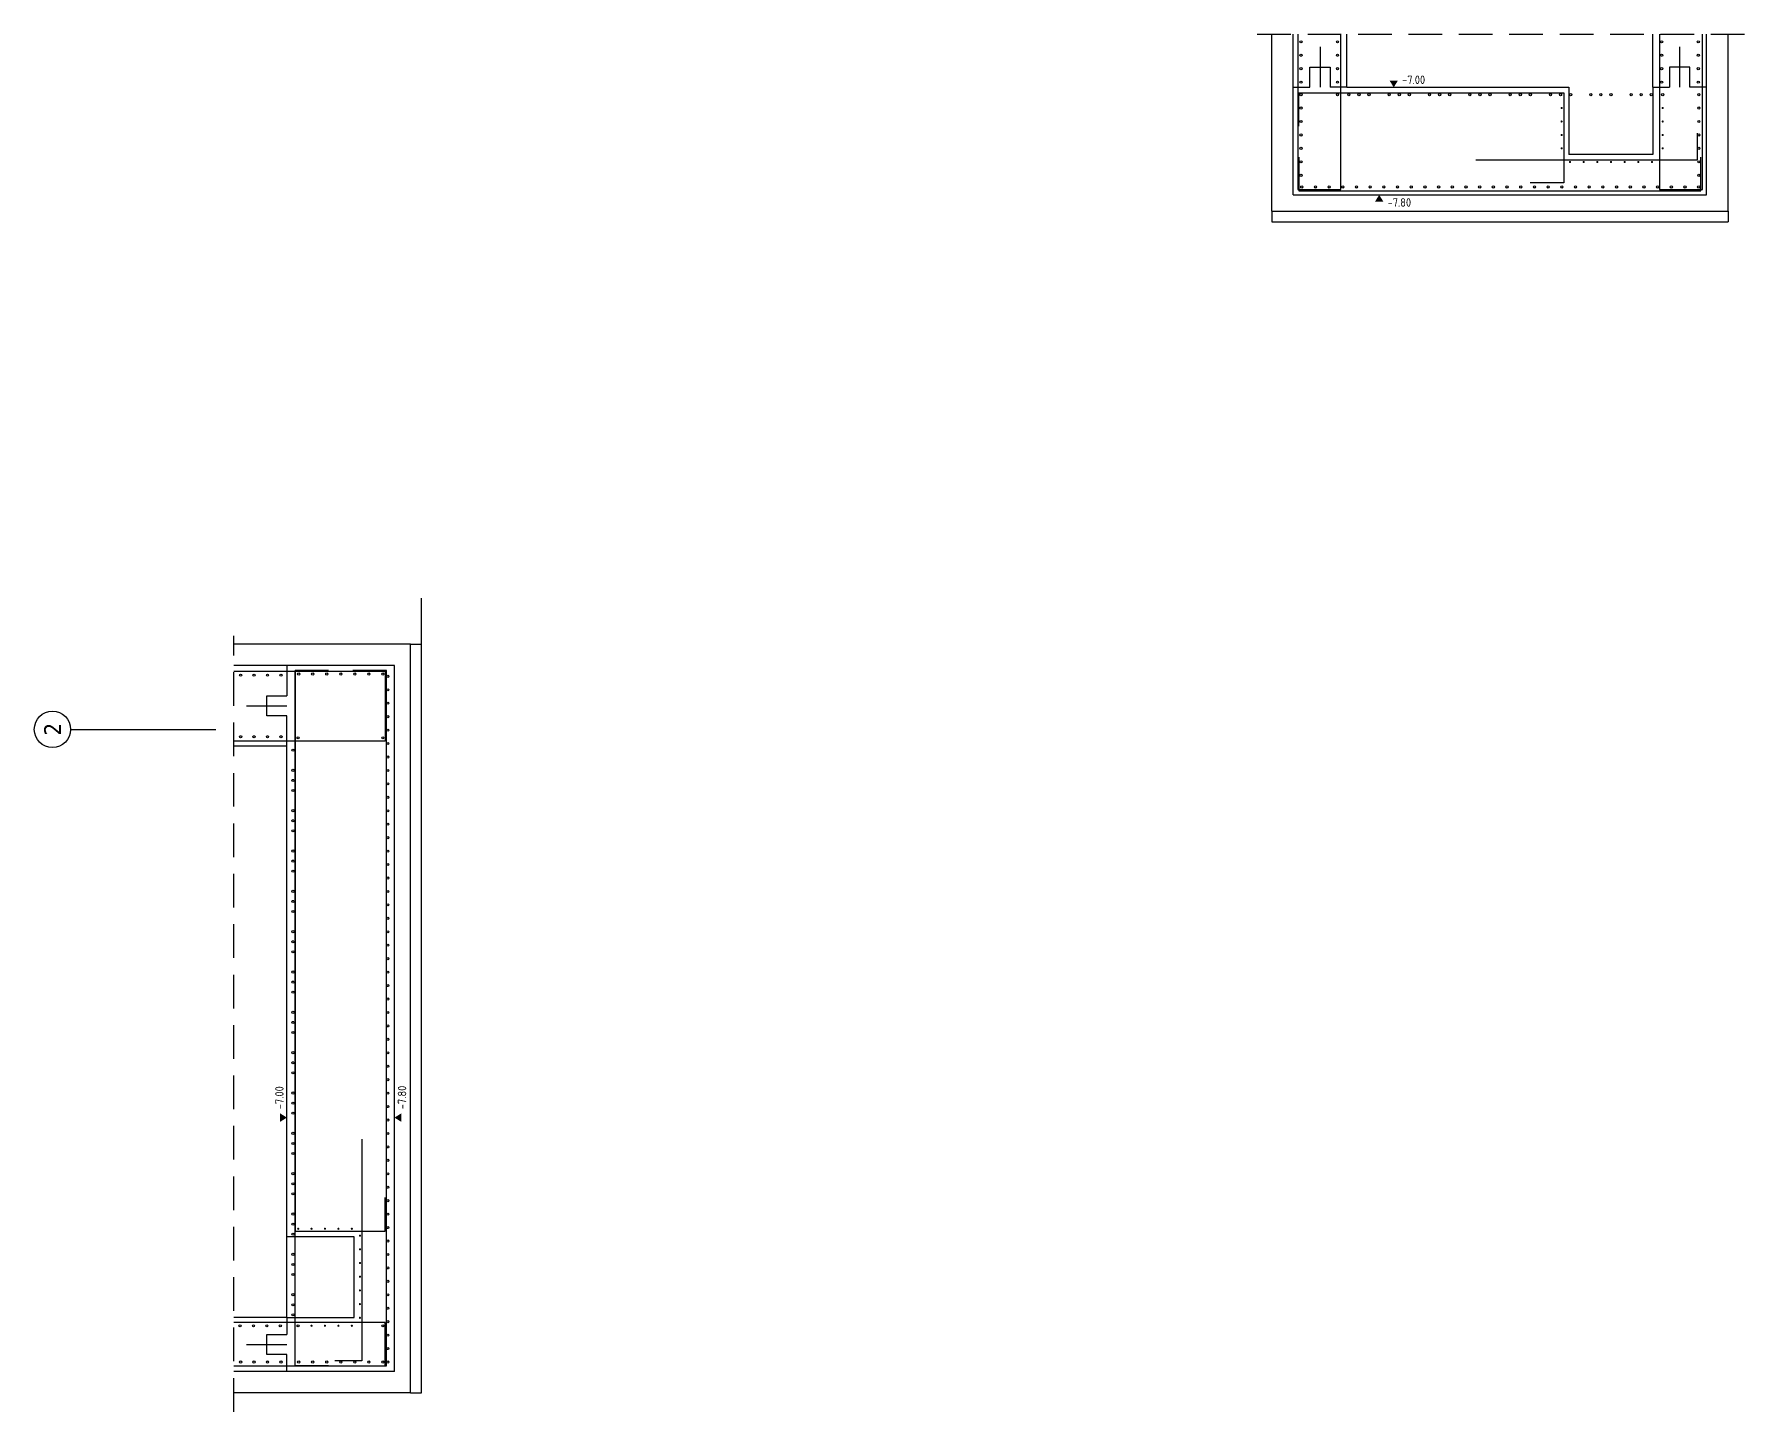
# Model space of a CAD drawing. Extents: x -20 to 69, y 0 to 100.
# Drawn here: x -20.23 to -7.47, y 7.59 to 17.84 of the extents above; entities that cross this region are included whole.
import ezdxf

# ---------------------------------------------------------------- set-up
doc = ezdxf.new("R2010")
doc.units = 0
doc.header["$LTSCALE"] = 0.25
doc.linetypes.add('AUSGEZOGEN', pattern=[1000.01, 1000, 0.01])
doc.linetypes.add('GESTRICHELTX2', pattern=[1.5, 1, -0.5])
for name, color, linetype in [('ACHSEN', 7, 'Continuous'), ('AFU', 7, 'Continuous'), ('BETON', 7, 'Continuous'), ('HILFE', 7, 'Continuous'), ('koten', 7, 'Continuous'), ('OBJEKT', 7, 'Continuous'), ('RND', 7, 'Continuous'), ('SFP_Achsen', 7, 'Continuous')]:
    doc.layers.add(name, color=color, linetype=linetype)
doc.layers.add('NOPLOT', color=7, linetype='Continuous', plot=False)
doc.styles.add('helv', font='tahoma.ttf')
doc.styles.add('txt', font='isocp.shx')

# ---------------------------------------------------------------- blocks, each defined once
blk = doc.blocks.new('okrd_o')
at = {"layer": 'koten', "color": 7, "linetype": 'Continuous'}
blk.add_solid([(-0.125, 0.202), (0.125, 0.202), (0, 0)], dxfattribs=at)
at = {"layer": 'koten', "style": 'txt'}
blk.add_attdef('OKRD', (0.25, 0.1), '', height=0.25, dxfattribs=at)
blk = doc.blocks.new('okrd_u')
at = {"layer": 'koten', "color": 7, "linetype": 'Continuous'}
blk.add_solid([(-0.125, -0.202), (0.125, -0.202), (0, 0)], dxfattribs=at)
at = {"layer": 'koten', "style": 'txt'}
blk.add_attdef('OKRD', (0.25, -0.35), '', height=0.25, dxfattribs=at)

msp = doc.modelspace()

# ---------------------------------------------------------------- linework, layer by layer
at = {"layer": 'ACHSEN', "color": 140, "linetype": 'AUSGEZOGEN'}
msp.add_line((-19.9599, 12.6682), (-18.8803, 12.6682), dxfattribs=at)
at = {"layer": 'AFU', "color": 1, "linetype": 'AUSGEZOGEN'}
for p, q in [((-10.6645, 17.7437), (-10.6645, 17.4437)), ((-7.9895, 17.7437), (-7.9895, 17.4437)), ((-18.6508, 12.8432), (-18.3508, 12.8432)), ((-18.6508, 8.0932), (-18.3508, 8.0932))]:
    msp.add_line(p, q, dxfattribs=at)
at = {"layer": 'AFU', "color": 8, "linetype": 'AUSGEZOGEN'}
for p, q in [((-10.7395, 17.4437), (-10.7395, 17.5937)), ((-10.7395, 17.5937), (-10.5895, 17.5937)), ((-10.5895, 17.5937), (-10.5895, 17.4437)), ((-7.9145, 17.5937), (-8.0645, 17.5937)), ((-8.0645, 17.5937), (-8.0645, 17.4437)), ((-7.9145, 17.4437), (-7.9145, 17.5937)), ((-10.8645, 17.4437), (-10.7395, 17.4437)), ((-10.4645, 17.4437), (-10.5895, 17.4437)), ((-8.1895, 17.4437), (-8.0645, 17.4437)), ((-7.7895, 17.4437), (-7.9145, 17.4437)), ((-18.3508, 13.1432), (-18.3508, 12.9182)), ((-18.5008, 12.9182), (-18.3508, 12.9182)), ((-18.5008, 12.7682), (-18.5008, 12.9182)), ((-18.3508, 12.7682), (-18.5008, 12.7682)), ((-18.3508, 12.5432), (-18.3508, 12.7682)), ((-18.5008, 8.1682), (-18.3508, 8.1682)), ((-18.5008, 8.0182), (-18.5008, 8.1682)), ((-18.3508, 8.2932), (-18.3508, 8.1682)), ((-18.3508, 8.0182), (-18.5008, 8.0182)), ((-18.3508, 7.8932), (-18.3508, 8.0182))]:
    msp.add_line(p, q, dxfattribs=at)
at = {"layer": 'BETON', "color": 6, "linetype": 'AUSGEZOGEN'}
for p, q in [((-10.8645, 16.6437), (-10.8645, 17.838)), ((-10.4645, 17.4437), (-10.4645, 17.838)), ((-8.1895, 17.4437), (-8.1895, 17.838)), ((-7.7895, 16.6437), (-7.7895, 17.838)), ((-10.4645, 17.4437), (-8.8145, 17.4437)), ((-8.8145, 17.4437), (-8.8145, 16.9437)), ((-8.1895, 17.4437), (-8.1895, 16.9437)), ((-8.1895, 16.9437), (-8.8145, 16.9437)), ((-10.8645, 16.6437), (-7.7895, 16.6437)), ((-17.5508, 13.1432), (-18.745, 13.1432)), ((-17.5508, 7.8932), (-17.5508, 13.1432)), ((-18.3508, 12.5432), (-18.745, 12.5432)), ((-18.3508, 8.8932), (-18.3508, 12.5432)), ((-17.8508, 8.8932), (-18.3508, 8.8932)), ((-17.8508, 8.2932), (-17.8508, 8.8932)), ((-18.3508, 8.2932), (-18.745, 8.2932)), ((-18.3508, 8.2932), (-17.8508, 8.2932)), ((-17.5508, 7.8932), (-18.745, 7.8932))]:
    msp.add_line(p, q, dxfattribs=at)
at = {"layer": 'HILFE', "color": 102, "linetype": 'GESTRICHELTX2'}
for p, q in [((-11.1314, 17.838), (-7.4682, 17.838)), ((-18.745, 7.5935), (-18.745, 13.3645))]:
    msp.add_line(p, q, dxfattribs=at)
at = {"layer": 'HILFE', "color": 102, "linetype": 'AUSGEZOGEN'}
for p, q in [((-11.0245, 16.5237), (-11.0245, 17.838)), ((-7.6295, 16.5237), (-7.6295, 17.838)), ((-11.0245, 16.5237), (-7.6295, 16.5237)), ((-11.0245, 16.5237), (-11.0245, 16.4437)), ((-7.6295, 16.5237), (-7.6295, 16.4437)), ((-11.0245, 16.4437), (-7.6295, 16.4437)), ((-17.3508, 13.3032), (-17.3508, 13.6432)), ((-17.4308, 13.3032), (-18.745, 13.3032)), ((-17.4308, 13.3032), (-17.3508, 13.3032)), ((-17.4308, 7.7332), (-17.4308, 13.3032)), ((-17.3508, 7.7332), (-17.3508, 13.3032)), ((-17.4308, 7.7332), (-18.745, 7.7332)), ((-17.4308, 7.7332), (-17.3508, 7.7332))]:
    msp.add_line(p, q, dxfattribs=at)
at = {"layer": 'NOPLOT', "color": 191, "linetype": 'Continuous'}
for centre in [(-8.8001, 17.3894), (-8.6501, 17.3894), (-8.5751, 17.3894), (-8.5001, 17.3894), (-8.3501, 17.3894), (-8.2751, 17.3894), (-8.2001, 17.3894), (-18.3061, 8.9137), (-18.3061, 8.7637), (-18.3061, 8.6887), (-18.3061, 8.6137), (-18.3061, 8.4637), (-18.3061, 8.3887), (-18.3061, 8.3137)]:
    msp.add_circle(centre, 0.008, dxfattribs=at)
at = {"layer": 'OBJEKT', "color": 7, "linetype": 'AUSGEZOGEN'}
msp.add_line((-18.3508, 8.2932), (-18.3508, 8.8932), dxfattribs=at)
at = {"layer": 'RND', "color": 1, "linetype": 'AUSGEZOGEN'}
for points in [[(-10.8306, 17.838), (-10.8306, 16.6837), (-10.5106, 16.6837), (-10.5106, 17.838)], [(-8.1396, 17.838), (-8.1396, 16.6837), (-7.8196, 16.6837), (-7.8196, 17.838)], [(-10.822, 17.1537), (-10.822, 17.4037), (-8.852, 17.4037), (-8.852, 16.7337), (-9.102, 16.7337)], [(-9.5067, 16.9037), (-7.8567, 16.9037), (-7.8567, 17.1037)], [(-10.822, 16.9249), (-10.822, 16.6749), (-7.832, 16.6749), (-7.832, 16.9249)], [(-18.745, 13.1007), (-17.6199, 13.1007), (-17.6199, 12.5807), (-18.745, 12.5807)], [(-18.0408, 13.1057), (-18.2908, 13.1057), (-18.2908, 8.9357), (-17.6208, 8.9357), (-17.6208, 9.1857)], [(-18.0408, 7.9357), (-18.2908, 7.9357), (-18.2908, 13.1057), (-18.0408, 13.1057)], [(-17.8608, 7.9357), (-17.6108, 7.9357), (-17.6108, 13.1057), (-17.8608, 13.1057)], [(-17.7945, 9.6205), (-17.7945, 7.9705), (-17.9945, 7.9705)], [(-18.745, 7.9357), (-17.6199, 7.9357), (-17.6199, 8.2557), (-18.745, 8.2557)]]:
    msp.add_lwpolyline(points, dxfattribs=at)
at = {"layer": 'RND', "color": 7, "linetype": 'AUSGEZOGEN', "const_width": 0.008}
for points in [[(-8.8713, 17.2894, 1), (-8.8633, 17.2894, 1)], [(-8.1194, 17.2894, 1), (-8.1114, 17.2894, 1)], [(-8.8713, 17.1894, 1), (-8.8633, 17.1894, 1)], [(-8.1194, 17.1894, 1), (-8.1114, 17.1894, 1)], [(-8.8713, 17.0894, 1), (-8.8633, 17.0894, 1)], [(-8.8713, 16.9894, 1), (-8.8633, 16.9894, 1)], [(-8.1194, 17.0894, 1), (-8.1114, 17.0894, 1)], [(-8.1194, 16.9894, 1), (-8.1114, 16.9894, 1)], [(-8.8094, 16.8887, 1), (-8.8014, 16.8887, 1)], [(-8.7076, 16.8887, 1), (-8.6996, 16.8887, 1)], [(-8.6057, 16.8887, 1), (-8.5977, 16.8887, 1)], [(-8.5039, 16.8887, 1), (-8.4959, 16.8887, 1)], [(-8.4021, 16.8887, 1), (-8.3941, 16.8887, 1)], [(-8.3002, 16.8887, 1), (-8.2922, 16.8887, 1)], [(-8.1984, 16.8887, 1), (-8.1904, 16.8887, 1)], [(-18.2669, 8.958, -1), (-18.2669, 8.95, -1)], [(-18.1679, 8.958, -1), (-18.1679, 8.95, -1)], [(-18.0679, 8.958, -1), (-18.0679, 8.95, -1)], [(-17.9679, 8.958, -1), (-17.9679, 8.95, -1)], [(-17.8679, 8.958, -1), (-17.8679, 8.95, -1)], [(-17.8078, 8.8988, 1), (-17.8078, 8.9068, 1)], [(-17.8078, 8.7969, 1), (-17.8078, 8.8049, 1)], [(-17.8078, 8.6951, 1), (-17.8078, 8.7031, 1)], [(-17.8078, 8.5932, 1), (-17.8078, 8.6012, 1)], [(-17.8078, 8.4914, 1), (-17.8078, 8.4994, 1)], [(-17.8078, 8.3896, 1), (-17.8078, 8.3976, 1)], [(-17.8078, 8.2877, 1), (-17.8078, 8.2957, 1)], [(-18.1679, 8.2285, 1), (-18.1679, 8.2365, 1)], [(-18.0679, 8.2285, 1), (-18.0679, 8.2365, 1)], [(-17.9679, 8.2285, 1), (-17.9679, 8.2365, 1)], [(-17.8679, 8.2285, 1), (-17.8679, 8.2365, 1)]]:
    msp.add_lwpolyline(points, format="xyb", close=True, dxfattribs=at)
at = {"layer": 'RND', "color": 7, "linetype": 'AUSGEZOGEN'}
for centre in [(-10.8066, 17.7823), (-10.5344, 17.7823), (-8.1231, 17.7823), (-7.8508, 17.7823), (-10.8066, 17.6823), (-10.5344, 17.6823), (-8.1231, 17.6823), (-7.8508, 17.6823), (-10.8066, 17.5823), (-10.8066, 17.4823), (-10.5344, 17.5823), (-10.5344, 17.4823), (-8.1231, 17.5823), (-8.1231, 17.4823), (-7.8508, 17.5823), (-7.8508, 17.4823), (-10.8066, 17.3894), (-10.5344, 17.3894), (-10.4501, 17.3894), (-10.3001, 17.3894), (-10.1501, 17.3894), (-10.0001, 17.3894), (-9.8501, 17.3894), (-9.7001, 17.3894), (-9.5501, 17.3894), (-9.4001, 17.3894), (-9.2501, 17.3894), (-9.1001, 17.3894), (-8.9501, 17.3894), (-8.1154, 17.3894), (-7.8463, 17.3894), (-10.8066, 17.2894), (-7.8463, 17.2894), (-10.8066, 17.1894), (-7.8463, 17.1894), (-10.8066, 17.0894), (-10.8066, 16.9894), (-7.8463, 17.0894), (-7.8463, 16.9894), (-10.8066, 16.8894), (-7.8463, 16.8894), (-10.8066, 16.7894), (-7.8463, 16.7894), (-10.8008, 16.7029), (-10.6989, 16.7029), (-10.5971, 16.7029), (-10.4953, 16.7029), (-10.3934, 16.7029), (-10.2916, 16.7029), (-10.1898, 16.7029), (-10.0879, 16.7029), (-9.9861, 16.7029), (-9.8842, 16.7029), (-9.7824, 16.7029), (-9.6806, 16.7029), (-9.5787, 16.7029), (-9.4769, 16.7029), (-9.375, 16.7029), (-9.2732, 16.7029), (-9.1714, 16.7029), (-9.0695, 16.7029), (-8.9677, 16.7029), (-8.8659, 16.7029), (-8.764, 16.7029), (-8.6622, 16.7029), (-8.5603, 16.7029), (-8.4585, 16.7029), (-8.3567, 16.7029), (-8.2548, 16.7029), (-8.153, 16.7029), (-8.0511, 16.7029), (-7.9493, 16.7029), (-7.8475, 16.7029), (-18.6955, 13.0716), (-18.5955, 13.0716), (-18.4955, 13.0716), (-18.3955, 13.0716), (-18.2634, 13.0801), (-18.159, 13.0801), (-18.0546, 13.0801), (-17.9503, 13.0801), (-17.8459, 13.0801), (-17.7416, 13.0801), (-17.6372, 13.0801), (-17.6001, 13.0628), (-17.6001, 12.9628), (-17.6001, 12.8628), (-17.6001, 12.7628), (-17.6001, 12.6628), (-18.6955, 12.6134), (-18.5955, 12.6134), (-18.4955, 12.6134), (-18.3955, 12.6134), (-18.3061, 12.5137), (-18.2679, 12.6056), (-17.6372, 12.6056), (-17.6001, 12.5628), (-17.6001, 12.4628), (-18.3061, 12.3637), (-17.6001, 12.3628), (-17.6001, 12.2628), (-18.3061, 12.2137), (-17.6001, 12.1628), (-18.3061, 12.0637), (-17.6001, 12.0628), (-18.3061, 11.9137), (-17.6001, 11.9628), (-17.6001, 11.8628), (-18.3061, 11.7637), (-17.6001, 11.7628), (-18.3061, 11.6137), (-17.6001, 11.6628), (-17.6001, 11.5628), (-18.3061, 11.4637), (-17.6001, 11.4628), (-17.6001, 11.3628), (-18.3061, 11.3137), (-17.6001, 11.2628), (-18.3061, 11.1637), (-17.6001, 11.1628), (-18.3061, 11.0137), (-17.6001, 11.0628), (-18.3061, 10.8637), (-17.6001, 10.9628), (-17.6001, 10.8628), (-18.3061, 10.7137), (-17.6001, 10.7628), (-17.6001, 10.6628), (-18.3061, 10.5637), (-17.6001, 10.5628), (-17.6001, 10.4628), (-18.3061, 10.4137), (-17.6001, 10.3628), (-18.3061, 10.2637), (-17.6001, 10.2628), (-18.3061, 10.1137), (-17.6001, 10.1628), (-18.3061, 9.9637), (-17.6001, 10.0628), (-17.6001, 9.9628), (-17.6001, 9.8628), (-18.3061, 9.8137), (-17.6001, 9.7628), (-18.3061, 9.6637), (-17.6001, 9.6628), (-18.3061, 9.5137), (-17.6001, 9.5628), (-17.6001, 9.4628), (-18.3061, 9.3637), (-17.6001, 9.3628), (-18.3061, 9.2137), (-17.6001, 9.2628), (-18.3061, 9.0637), (-17.6001, 9.1628), (-17.6001, 9.0628), (-17.6001, 8.9628), (-17.6001, 8.8628), (-17.6001, 8.7628), (-17.6001, 8.6628), (-17.6001, 8.5628), (-17.6001, 8.4628), (-17.6001, 8.3628), (-18.7, 8.2325), (-18.6, 8.2325), (-18.5, 8.2325), (-18.4, 8.2325), (-18.2679, 8.2325), (-17.6372, 8.2325), (-17.6001, 8.2628), (-17.6001, 8.1628), (-17.6001, 8.0628), (-18.6955, 7.9628), (-18.5955, 7.9628), (-18.4955, 7.9628), (-18.3955, 7.9628), (-18.2634, 7.9628), (-18.159, 7.9628), (-18.0546, 7.9628), (-17.9503, 7.9628), (-17.8459, 7.9628), (-17.7416, 7.9628), (-17.6372, 7.9628), (-17.6001, 7.9628)]:
    msp.add_circle(centre, 0.008, dxfattribs=at)
at = {"layer": 'RND', "color": 102, "linetype": 'AUSGEZOGEN'}
for centre in [(-10.3751, 17.3894), (-10.0751, 17.3894), (-9.7751, 17.3894), (-9.4751, 17.3894), (-9.1751, 17.3894), (-8.8751, 17.3894), (-18.3061, 12.2887), (-18.3061, 11.9887), (-18.3061, 11.6887), (-18.3061, 11.3887), (-18.3061, 11.0887), (-18.3061, 10.7887), (-18.3061, 10.4887), (-18.3061, 10.1887), (-18.3061, 9.8887), (-18.3061, 9.5887), (-18.3061, 9.2887), (-18.3061, 8.9887)]:
    msp.add_circle(centre, 0.008, dxfattribs=at)
at = {"layer": 'SFP_Achsen', "color": 7, "linetype": 'AUSGEZOGEN'}
msp.add_circle((-20.0951, 12.6682), 0.1352, dxfattribs=at)

# ---------------------------------------------------------------- block references
at = {"layer": 'koten', "color": 1, "xscale": 0.25, "yscale": 0.25, "zscale": 0.25}
for name, p, values in [('okrd_o', (-10.1163, 17.4437), {'OKRD': '-7.00'}), ('okrd_u', (-10.2246, 16.6437), {'OKRD': '-7.80'})]:
    msp.add_blockref(name, p, dxfattribs=at).add_auto_attribs(values)
at = {"layer": 'koten', "color": 1, "xscale": 0.25, "yscale": 0.25, "zscale": 0.25, "rotation": 90}
for name, p, values in [('okrd_o', (-18.3508, 9.7808), {'OKRD': '-7.00'}), ('okrd_u', (-17.5508, 9.7808), {'OKRD': '-7.80'})]:
    msp.add_blockref(name, p, dxfattribs=at).add_auto_attribs(values)

# ---------------------------------------------------------------- texts
at = {"layer": 'SFP_Achsen', "color": 6, "linetype": 'AUSGEZOGEN', "style": 'helv'}
msp.add_text('2', height=0.125, rotation=90, dxfattribs=at).set_placement((-20.032, 12.6229))

doc.saveas('drawing.dxf')
